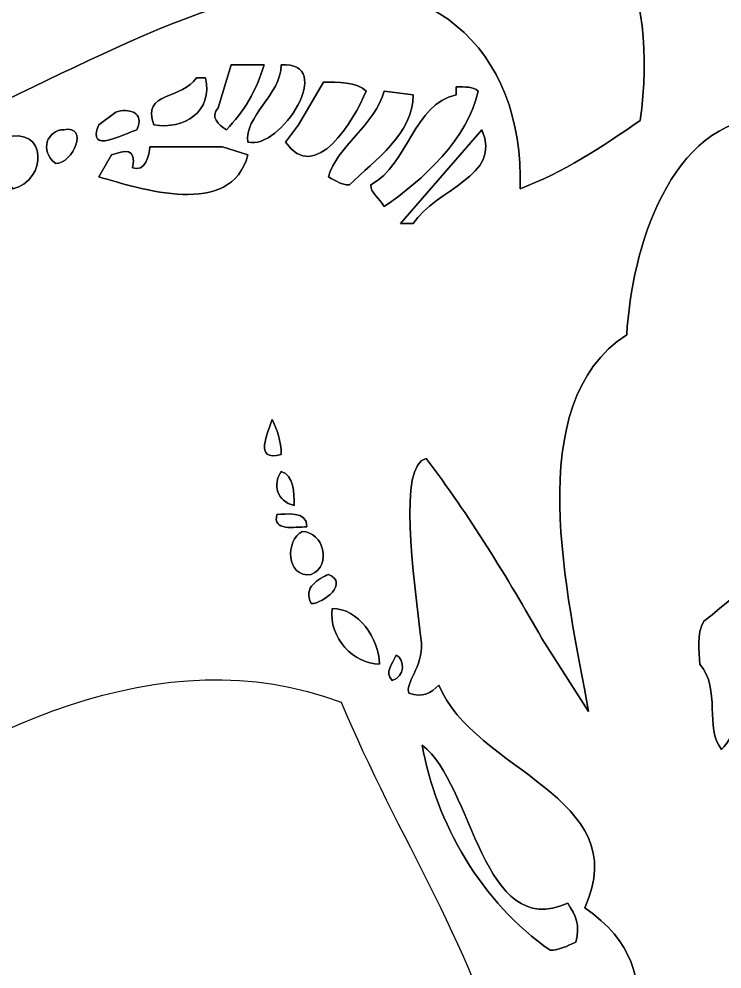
# Model space of a CAD drawing. Header units: centimetres. Extents: x -9.9 to 13.1, y -10.7 to 12.4.
# Drawn here: x -1.28 to 2.47, y 2.17 to 7.23 of the extents above; entities that cross this region are included whole.
import ezdxf

# ---------------------------------------------------------------- set-up
doc = ezdxf.new("R2010")
doc.units = ezdxf.units.CM
doc.header["$MEASUREMENT"] = 0
doc.layers.add('Ebene 1', color=7, linetype='Continuous')

msp = doc.modelspace()

# ---------------------------------------------------------------- linework, layer by layer
at = {"layer": 'Ebene 1'}
for points, knots in [([(2.7813, 12.40282), (8.38962, 10.67562), (13.13434, 1.85166), (6.63448, -2.39776), (6.63448, -2.39776), (7.86384, -7.74954), (0.8001, -7.72414), (-2.54, -8.93318), (-2.54, -8.93318), (-3.53822, -9.29894), (-4.3942, -9.95934), (-5.19937, -10.66292), (-5.19937, -10.66292), (-4.50342, -9.04494), (-2.40284, -7.29234), (-0.94488, -7.70382), (-0.94488, -7.70382), (1.2319, -6.90626), (5.51688, -6.70306), (5.49402, -3.6703), (5.49402, -3.6703), (5.26542, -3.76428), (4.92505, -6.29158), (4.5593, -4.89966), (4.5593, -4.89966), (4.5593, -4.89966), (4.21894, -5.6769), (4.21894, -5.6769), (4.21894, -5.6769), (3.85572, -6.49478), (4.19608, -4.71932), (3.9243, -5.2451), (3.9243, -5.2451), (3.9243, -5.2451), (3.83032, -5.4737), (3.83032, -5.4737), (3.83032, -5.4737), (3.80746, -5.5372), (3.78714, -5.72008), (3.6703, -5.63118), (3.6703, -5.63118), (3.6957, -4.94538), (3.10388, -4.8768), (2.87528, -5.4483), (2.87528, -5.4483), (2.82956, -3.83286), (4.62788, -4.89966), (4.05892, -3.14706), (4.05892, -3.14706), (4.23926, -1.21158), (1.98628, -0.7112), (0.41402, -1.32588), (0.41402, -1.32588), (1.32588, -1.75768), (2.12598, -3.76428), (1.52908, -3.62712), (1.52908, -3.62712), (0.77978, -4.49072), (-0.58166, -5.26542), (-1.94818, -5.4483), (-1.94818, -5.4483), (-2.03962, -5.29082), (-1.74244, -5.15366), (-1.74244, -5.03682), (-1.74244, -5.03682), (-1.8796, -5.15366), (-2.03962, -5.17397), (-2.19964, -5.06222), (-2.19964, -5.06222), (-2.37998, -5.1054), (-2.4892, -5.334), (-2.67208, -5.35686), (-2.67208, -5.35686), (-2.13106, -3.55854), (-0.08128, -5.15366), (0.5715, -3.37566), (0.5715, -3.37566), (0.55118, -3.16992), (0.55118, -2.96672), (0.39116, -2.8067), (0.39116, -2.8067), (-0.87884, -2.60096), (-2.81686, -2.00914), (-2.92862, -0.55118), (-2.92862, -0.55118), (-1.9939, 0.9017), (-0.37592, 1.74244), (1.34874, 1.49352), (1.34874, 1.49352), (1.1684, 2.2479), (0.73152, 2.8829), (0.43942, 3.58902), (0.43942, 3.58902), (-0.51308, 3.95224), (-1.5621, 3.429), (-2.29108, 2.86004), (-2.29108, 2.86004), (-2.82702, 2.03962), (-2.9464, 0.99314), (-3.13436, 0.0381), (-3.13436, 0.0381), (-4.14274, -0.57658), (-4.84377, -1.75768), (-5.5753, -2.48666), (-5.5753, -2.48666), (-7.24154, -3.53568), (-9.19226, -4.69646), (-9.77646, -6.6548), (-9.77646, -6.6548), (-9.92886, -0.93979), (-7.97306, 4.56946), (-4.06654, 8.76046), (-4.06654, 8.76046), (-3.52043, 8.41755), (-4.74471, 8.14578), (-4.29514, 7.52856), (-4.29514, 7.52856), (-3.429, 8.37438), (-2.2225, 8.98652), (-1.51638, 9.98982), (-1.51638, 9.98982), (-1.12522, 8.78332), (-2.77876, 8.28294), (-2.95402, 7.2771), (-2.95402, 7.2771), (-1.51638, 8.07466), (-0.05842, 9.58087), (1.7145, 8.41755), (1.7145, 8.41755), (3.51536, 7.43712), (4.37642, 10.3759), (3.44424, 11.4935), (3.44424, 11.4935), (3.58394, 12.35964), (2.21234, 11.79068), (2.7813, 12.40282)], [0, 0, 0, 0, 0.0294118, 0.0294118, 0.0294118, 0.0294118, 0.0588235, 0.0588235, 0.0588235, 0.0588235, 0.0882353, 0.0882353, 0.0882353, 0.0882353, 0.1176471, 0.1176471, 0.1176471, 0.1176471, 0.1470588, 0.1470588, 0.1470588, 0.1470588, 0.1764706, 0.1764706, 0.1764706, 0.1764706, 0.2058824, 0.2058824, 0.2058824, 0.2058824, 0.2352941, 0.2352941, 0.2352941, 0.2352941, 0.2647059, 0.2647059, 0.2647059, 0.2647059, 0.2941176, 0.2941176, 0.2941176, 0.2941176, 0.3235294, 0.3235294, 0.3235294, 0.3235294, 0.3529412, 0.3529412, 0.3529412, 0.3529412, 0.3823529, 0.3823529, 0.3823529, 0.3823529, 0.4117647, 0.4117647, 0.4117647, 0.4117647, 0.4411765, 0.4411765, 0.4411765, 0.4411765, 0.4705882, 0.4705882, 0.4705882, 0.4705882, 0.5, 0.5, 0.5, 0.5, 0.5294118, 0.5294118, 0.5294118, 0.5294118, 0.5588235, 0.5588235, 0.5588235, 0.5588235, 0.5882353, 0.5882353, 0.5882353, 0.5882353, 0.6176471, 0.6176471, 0.6176471, 0.6176471, 0.6470588, 0.6470588, 0.6470588, 0.6470588, 0.6764706, 0.6764706, 0.6764706, 0.6764706, 0.7058824, 0.7058824, 0.7058824, 0.7058824, 0.7352941, 0.7352941, 0.7352941, 0.7352941, 0.7647059, 0.7647059, 0.7647059, 0.7647059, 0.7941176, 0.7941176, 0.7941176, 0.7941176, 0.8235294, 0.8235294, 0.8235294, 0.8235294, 0.8529412, 0.8529412, 0.8529412, 0.8529412, 0.8823529, 0.8823529, 0.8823529, 0.8823529, 0.9117647, 0.9117647, 0.9117647, 0.9117647, 0.9411765, 0.9411765, 0.9411765, 0.9411765, 0.9705882, 0.9705882, 0.9705882, 0.9705882, 1, 1, 1, 1]), ([(-0.42926, 8.46836), (-1.36144, 8.14832), (-1.92786, 7.14248), (-2.64922, 6.7564), (-2.64922, 6.7564), (-2.68986, 6.63956), (-2.52222, 6.6929), (-2.59588, 6.604), (-2.59588, 6.604), (-2.7178, 6.604), (-2.74066, 6.63956), (-2.85242, 6.59638), (-2.85242, 6.59638), (-2.5908, 6.43636), (-2.81686, 6.5278), (-2.99466, 6.43636), (-2.99466, 6.43636), (-2.89306, 6.13918), (-2.2225, 6.13918), (-2.35966, 5.75564), (-2.35966, 5.75564), (-2.35966, 5.75564), (-2.47904, 5.97916), (-2.47904, 5.97916), (-2.47904, 5.97916), (-2.58826, 6.096), (-2.7686, 6.096), (-2.78384, 5.91312), (-2.78384, 5.91312), (-2.49936, 5.95884), (-2.3368, 5.29844), (-2.58318, 5.70738), (-2.58318, 5.70738), (-2.62382, 5.77596), (-2.69748, 5.81914), (-2.7686, 5.81914), (-2.7686, 5.81914), (-2.85242, 5.81914), (-2.83718, 5.70738), (-2.74828, 5.75564), (-2.74828, 5.75564), (-2.5654, 5.73024), (-2.57302, 5.52704), (-2.4892, 5.4102), (-2.4892, 5.4102), (-2.3368, 5.54736), (-2.29108, 5.75564), (-2.26822, 5.93598), (-2.26822, 5.93598), (-2.0828, 6.47954), (-2.86004, 6.41096), (-2.35966, 6.82498), (-2.35966, 6.82498), (-2.15138, 6.79958), (-2.51968, 6.54812), (-2.3368, 6.43636), (-2.3368, 6.43636), (-1.49098, 6.6167), (-0.762, 7.1882), (0.07112, 7.37108), (0.07112, 7.37108), (0.9017, 7.5438), (1.41732, 7.0739), (1.39192, 6.3246), (1.39192, 6.3246), (1.62052, 6.41096), (1.8288, 6.54812), (2.032, 6.68782), (2.032, 6.68782), (2.23774, 8.12292), (0.95758, 8.85698), (-0.42926, 8.46836)], [0, 0, 0, 0, 0.0555556, 0.0555556, 0.0555556, 0.0555556, 0.1111111, 0.1111111, 0.1111111, 0.1111111, 0.1666667, 0.1666667, 0.1666667, 0.1666667, 0.2222222, 0.2222222, 0.2222222, 0.2222222, 0.2777778, 0.2777778, 0.2777778, 0.2777778, 0.3333333, 0.3333333, 0.3333333, 0.3333333, 0.3888889, 0.3888889, 0.3888889, 0.3888889, 0.4444444, 0.4444444, 0.4444444, 0.4444444, 0.5, 0.5, 0.5, 0.5, 0.5555556, 0.5555556, 0.5555556, 0.5555556, 0.6111111, 0.6111111, 0.6111111, 0.6111111, 0.6666667, 0.6666667, 0.6666667, 0.6666667, 0.7222222, 0.7222222, 0.7222222, 0.7222222, 0.7777778, 0.7777778, 0.7777778, 0.7777778, 0.8333333, 0.8333333, 0.8333333, 0.8333333, 0.8888889, 0.8888889, 0.8888889, 0.8888889, 0.9444444, 0.9444444, 0.9444444, 0.9444444, 1, 1, 1, 1]), ([(-0.14732, 6.985), (-0.14732, 6.985), (-0.2159, 6.7564), (-0.2159, 6.7564), (-0.2159, 6.7564), (-0.26162, 6.70814), (-0.2159, 6.66496), (-0.17272, 6.63956), (-0.17272, 6.63956), (-0.08128, 6.73354), (-0.0127, 6.8453), (0.02794, 6.985), (0.02794, 6.985), (0.02794, 6.985), (-0.14732, 6.985), (-0.14732, 6.985)], [0, 0, 0, 0, 0.25, 0.25, 0.25, 0.25, 0.5, 0.5, 0.5, 0.5, 0.75, 0.75, 0.75, 0.75, 1, 1, 1, 1]), ([(0.11938, 6.985), (0.11938, 6.82498), (-0.08128, 6.70814), (-0.05842, 6.57352), (-0.05842, 6.57352), (0.11938, 6.5278), (0.41402, 7.00532), (0.11938, 6.985)], [0, 0, 0, 0, 0.5, 0.5, 0.5, 0.5, 1, 1, 1, 1]), ([(0.89154, 4.88696), (0.73914, 4.85394), (0.8255, 4.27482), (0.86614, 3.90398), (0.86614, 3.90398), (0.8763, 3.78206), (0.7747, 3.683), (0.8001, 3.63728), (0.8001, 3.63728), (0.87122, 3.61188), (0.91694, 3.63728), (0.96012, 3.68046), (0.96012, 3.68046), (1.143, 3.22326), (2.00914, 3.08864), (1.73736, 2.49428), (1.73736, 2.49428), (2.25806, 2.13106), (1.89738, 1.69926), (1.89738, 1.17348), (1.89738, 1.17348), (1.75768, 1.31064), (1.7145, 1.49352), (1.62052, 1.651), (1.62052, 1.651), (1.62052, 1.651), (1.41732, 2.06248), (1.41732, 2.06248), (1.41732, 2.06248), (1.41732, 1.47066), (2.00914, 0.74422), (2.62128, 0.58674), (2.62128, 0.58674), (3.2385, 1.15062), (3.83032, 2.03962), (3.6703, 2.72288), (3.6703, 2.72288), (3.58394, 2.63144), (3.41884, 2.42824), (3.32994, 2.63144), (3.32994, 2.63144), (3.60172, 3.1115), (3.10388, 3.38328), (3.0099, 2.79146), (3.0099, 2.79146), (3.0099, 2.79146), (2.8067, 2.79146), (2.8067, 2.79146), (2.8067, 2.79146), (2.7813, 3.15468), (2.98958, 3.47726), (2.96672, 3.84048), (2.96672, 3.84048), (2.62128, 3.99796), (2.62128, 3.49758), (2.46634, 3.33756), (2.46634, 3.33756), (2.37236, 3.45186), (2.46634, 3.6576), (2.3495, 3.79222), (2.3495, 3.79222), (2.3495, 3.8608), (2.32918, 3.95224), (2.37236, 4.02082), (2.37236, 4.02082), (2.82956, 4.38658), (3.2385, 4.79806), (3.39852, 5.34416), (3.39852, 5.34416), (3.17246, 5.57022), (3.19024, 6.36778), (3.0099, 6.7564), (3.0099, 6.7564), (3.21564, 6.57352), (3.28676, 6.3246), (3.39852, 6.70814), (3.39852, 6.70814), (3.39852, 6.70814), (2.7813, 7.02818), (2.7813, 7.02818), (2.7813, 7.02818), (2.73812, 6.91642), (2.64668, 6.8453), (2.71526, 6.70814), (2.71526, 6.70814), (2.18948, 6.68782), (1.98628, 6.00202), (1.96088, 5.54736), (1.96088, 5.54736), (1.39192, 5.1816), (1.64592, 4.15798), (1.75768, 3.54076), (1.75768, 3.54076), (1.75768, 3.54076), (1.50876, 3.92938), (1.50876, 3.92938), (1.50876, 3.92938), (1.32588, 4.24942), (1.12014, 4.58978), (0.89154, 4.88696)], [0, 0, 0, 0, 0.04, 0.04, 0.04, 0.04, 0.08, 0.08, 0.08, 0.08, 0.12, 0.12, 0.12, 0.12, 0.16, 0.16, 0.16, 0.16, 0.2, 0.2, 0.2, 0.2, 0.24, 0.24, 0.24, 0.24, 0.28, 0.28, 0.28, 0.28, 0.32, 0.32, 0.32, 0.32, 0.36, 0.36, 0.36, 0.36, 0.4, 0.4, 0.4, 0.4, 0.44, 0.44, 0.44, 0.44, 0.48, 0.48, 0.48, 0.48, 0.52, 0.52, 0.52, 0.52, 0.56, 0.56, 0.56, 0.56, 0.6, 0.6, 0.6, 0.6, 0.64, 0.64, 0.64, 0.64, 0.68, 0.68, 0.68, 0.68, 0.72, 0.72, 0.72, 0.72, 0.76, 0.76, 0.76, 0.76, 0.8, 0.8, 0.8, 0.8, 0.84, 0.84, 0.84, 0.84, 0.88, 0.88, 0.88, 0.88, 0.92, 0.92, 0.92, 0.92, 0.96, 0.96, 0.96, 0.96, 1, 1, 1, 1]), ([(-0.33274, 6.91642), (-0.40132, 6.79958), (-0.62992, 6.8453), (-0.5588, 6.66496), (-0.5588, 6.66496), (-0.40132, 6.63956), (-0.2413, 6.73354), (-0.28448, 6.91642), (-0.28448, 6.91642), (-0.28448, 6.91642), (-0.33274, 6.91642), (-0.33274, 6.91642)], [0, 0, 0, 0, 0.3333333, 0.3333333, 0.3333333, 0.3333333, 0.6666667, 0.6666667, 0.6666667, 0.6666667, 1, 1, 1, 1]), ([(0.34544, 6.89356), (0.34544, 6.89356), (0.21082, 6.66496), (0.21082, 6.66496), (0.21082, 6.66496), (0.21082, 6.66496), (0.14224, 6.57352), (0.14224, 6.57352), (0.14224, 6.57352), (0.29972, 6.34492), (0.508, 6.68782), (0.5715, 6.8453), (0.5715, 6.8453), (0.52832, 6.89356), (0.41402, 6.89356), (0.34544, 6.89356)], [0, 0, 0, 0, 0.25, 0.25, 0.25, 0.25, 0.5, 0.5, 0.5, 0.5, 0.75, 0.75, 0.75, 0.75, 1, 1, 1, 1]), ([(0.66802, 6.8453), (0.61976, 6.66496), (0.41402, 6.54812), (0.37084, 6.3881), (0.37084, 6.3881), (0.41402, 6.36778), (0.43942, 6.34492), (0.4826, 6.34492), (0.4826, 6.34492), (0.61976, 6.47954), (0.82296, 6.6167), (0.82296, 6.82498), (0.82296, 6.82498), (0.82296, 6.82498), (0.66802, 6.8453), (0.66802, 6.8453)], [0, 0, 0, 0, 0.25, 0.25, 0.25, 0.25, 0.5, 0.5, 0.5, 0.5, 0.75, 0.75, 0.75, 0.75, 1, 1, 1, 1]), ([(1.05156, 6.86816), (1.05156, 6.86816), (1.05156, 6.82498), (1.05156, 6.82498), (1.05156, 6.82498), (0.82296, 6.77672), (0.8001, 6.45922), (0.5969, 6.34492), (0.5969, 6.34492), (0.5969, 6.2992), (0.64262, 6.27634), (0.66802, 6.23062), (0.66802, 6.23062), (0.87122, 6.36778), (1.12014, 6.59638), (1.1684, 6.8453), (1.1684, 6.8453), (1.143, 6.86816), (1.09982, 6.86816), (1.05156, 6.86816)], [0, 0, 0, 0, 0.2, 0.2, 0.2, 0.2, 0.4, 0.4, 0.4, 0.4, 0.6, 0.6, 0.6, 0.6, 0.8, 0.8, 0.8, 0.8, 1, 1, 1, 1]), ([(-0.762, 6.73354), (-0.762, 6.73354), (-0.85344, 6.66496), (-0.85344, 6.66496), (-0.85344, 6.66496), (-0.92202, 6.50494), (-0.71628, 6.6167), (-0.65024, 6.63956), (-0.65024, 6.63956), (-0.60452, 6.73354), (-0.6985, 6.7564), (-0.762, 6.73354)], [0, 0, 0, 0, 0.3333333, 0.3333333, 0.3333333, 0.3333333, 0.6666667, 0.6666667, 0.6666667, 0.6666667, 1, 1, 1, 1]), ([(-1.35382, 6.59638), (-1.47066, 6.54812), (-1.35382, 6.3881), (-1.31064, 6.3246), (-1.31064, 6.3246), (-1.12522, 6.36778), (-1.12522, 6.66496), (-1.35382, 6.59638)], [0, 0, 0, 0, 0.5, 0.5, 0.5, 0.5, 1, 1, 1, 1]), ([(-1.03886, 6.63956), (-1.12522, 6.63956), (-1.17348, 6.5278), (-1.08204, 6.45922), (-1.08204, 6.45922), (-0.9906, 6.45922), (-0.9017, 6.66496), (-1.03886, 6.63956)], [0, 0, 0, 0, 0.5, 0.5, 0.5, 0.5, 1, 1, 1, 1]), ([(1.18872, 6.63956), (1.18872, 6.63956), (0.75438, 6.13918), (0.75438, 6.13918), (0.75438, 6.13918), (0.75438, 6.13918), (0.82296, 6.13918), (0.82296, 6.13918), (0.82296, 6.13918), (0.9398, 6.3246), (1.30048, 6.3881), (1.18872, 6.63956)], [0, 0, 0, 0, 0.3333333, 0.3333333, 0.3333333, 0.3333333, 0.6666667, 0.6666667, 0.6666667, 0.6666667, 1, 1, 1, 1]), ([(-0.58166, 6.54812), (-0.58166, 6.50494), (-0.60452, 6.41096), (-0.6731, 6.43636), (-0.6731, 6.43636), (-0.65024, 6.54812), (-0.71628, 6.5278), (-0.78486, 6.50494), (-0.78486, 6.50494), (-0.78486, 6.50494), (-0.85344, 6.3881), (-0.85344, 6.3881), (-0.85344, 6.3881), (-0.62992, 6.3246), (-0.14732, 6.16458), (-0.05842, 6.50494), (-0.05842, 6.50494), (-0.05842, 6.50494), (-0.19304, 6.54812), (-0.19304, 6.54812), (-0.19304, 6.54812), (-0.19304, 6.54812), (-0.58166, 6.54812), (-0.58166, 6.54812)], [0, 0, 0, 0, 0.1666667, 0.1666667, 0.1666667, 0.1666667, 0.3333333, 0.3333333, 0.3333333, 0.3333333, 0.5, 0.5, 0.5, 0.5, 0.6666667, 0.6666667, 0.6666667, 0.6666667, 0.8333333, 0.8333333, 0.8333333, 0.8333333, 1, 1, 1, 1]), ([(0.07112, 5.09524), (0.0508, 5.02666), (-0.03302, 4.86664), (0.11938, 4.90982), (0.11938, 4.90982), (0.11938, 4.9784), (0.09652, 5.04698), (0.07112, 5.09524)], [0, 0, 0, 0, 0.5, 0.5, 0.5, 0.5, 1, 1, 1, 1]), ([(0.11938, 4.81838), (0.07112, 4.7498), (0.09652, 4.65836), (0.18796, 4.63804), (0.18796, 4.63804), (0.18796, 4.70662), (0.18796, 4.79806), (0.11938, 4.81838)], [0, 0, 0, 0, 0.5, 0.5, 0.5, 0.5, 1, 1, 1, 1]), ([(0.09652, 4.58978), (0.07112, 4.49834), (0.18796, 4.52374), (0.25654, 4.52374), (0.25654, 4.52374), (0.25654, 4.61264), (0.14224, 4.58978), (0.09652, 4.58978)], [0, 0, 0, 0, 0.5, 0.5, 0.5, 0.5, 1, 1, 1, 1]), ([(0.23114, 4.49834), (0.14224, 4.45516), (0.14224, 4.24942), (0.2794, 4.26974), (0.2794, 4.26974), (0.39116, 4.318), (0.34544, 4.49834), (0.23114, 4.49834)], [0, 0, 0, 0, 0.5, 0.5, 0.5, 0.5, 1, 1, 1, 1]), ([(0.37084, 4.26974), (0.32258, 4.24942), (0.23114, 4.20116), (0.2794, 4.1148), (0.2794, 4.1148), (0.34544, 4.1148), (0.4826, 4.22656), (0.37084, 4.26974)], [0, 0, 0, 0, 0.5, 0.5, 0.5, 0.5, 1, 1, 1, 1]), ([(0.39116, 4.0894), (0.37084, 3.92938), (0.508, 3.79222), (0.64262, 3.79222), (0.64262, 3.79222), (0.64262, 3.92938), (0.52832, 4.0894), (0.39116, 4.0894)], [0, 0, 0, 0, 0.5, 0.5, 0.5, 0.5, 1, 1, 1, 1]), ([(0.73152, 3.84048), (0.7112, 3.79222), (0.66802, 3.74904), (0.7112, 3.70586), (0.7112, 3.70586), (0.77978, 3.72364), (0.77978, 3.81762), (0.73152, 3.84048)], [0, 0, 0, 0, 0.5, 0.5, 0.5, 0.5, 1, 1, 1, 1]), ([(0.87122, 3.36042), (0.9398, 2.95148), (1.18872, 2.51968), (1.55194, 2.26822), (1.55194, 2.26822), (1.6002, 2.26822), (1.64592, 2.29108), (1.6891, 2.3114), (1.6891, 2.3114), (1.7145, 2.40284), (1.6891, 2.4511), (1.64592, 2.51968), (1.64592, 2.51968), (1.18872, 2.3114), (1.143, 3.15468), (0.87122, 3.36042)], [0, 0, 0, 0, 0.25, 0.25, 0.25, 0.25, 0.5, 0.5, 0.5, 0.5, 0.75, 0.75, 0.75, 0.75, 1, 1, 1, 1])]:
    msp.add_open_spline(points, degree=3, knots=knots, dxfattribs=at)
at = {"layer": 'Ebene 1', "color": 30}
msp.add_open_spline([(-0.42926, 8.46836), (0.95758, 8.85698), (2.23774, 8.12292), (2.032, 6.68782), (2.032, 6.68782), (1.8288, 6.54812), (1.62052, 6.41096), (1.39192, 6.3246), (1.39192, 6.3246), (1.41732, 7.0739), (0.9017, 7.5438), (0.07112, 7.37108), (0.07112, 7.37108), (-0.762, 7.1882), (-1.49098, 6.6167), (-2.3368, 6.43636), (-2.3368, 6.43636), (-2.51968, 6.54812), (-2.15138, 6.79958), (-2.35966, 6.82498), (-2.35966, 6.82498), (-2.86004, 6.41096), (-2.0828, 6.47954), (-2.26822, 5.93598), (-2.26822, 5.93598), (-2.29108, 5.75564), (-2.3368, 5.54736), (-2.4892, 5.4102), (-2.4892, 5.4102), (-2.57302, 5.52704), (-2.5654, 5.73024), (-2.74828, 5.75564), (-2.74828, 5.75564), (-2.83718, 5.70738), (-2.85242, 5.81914), (-2.7686, 5.81914), (-2.7686, 5.81914), (-2.69748, 5.81914), (-2.62382, 5.77596), (-2.58318, 5.70738), (-2.58318, 5.70738), (-2.3368, 5.29844), (-2.49936, 5.95884), (-2.78384, 5.91312), (-2.78384, 5.91312), (-2.7686, 6.096), (-2.58826, 6.096), (-2.47904, 5.97916), (-2.47904, 5.97916), (-2.47904, 5.97916), (-2.35966, 5.75564), (-2.35966, 5.75564), (-2.35966, 5.75564), (-2.2225, 6.13918), (-2.89306, 6.13918), (-2.99466, 6.43636), (-2.99466, 6.43636), (-2.81686, 6.5278), (-2.5908, 6.43636), (-2.85242, 6.59638), (-2.85242, 6.59638), (-2.74066, 6.63956), (-2.7178, 6.604), (-2.59588, 6.604), (-2.59588, 6.604), (-2.52222, 6.6929), (-2.68986, 6.63956), (-2.64922, 6.7564), (-2.64922, 6.7564), (-1.92786, 7.14248), (-1.36144, 8.14832), (-0.42926, 8.46836)], degree=3, knots=[0, 0, 0, 0, 0.0555556, 0.0555556, 0.0555556, 0.0555556, 0.1111111, 0.1111111, 0.1111111, 0.1111111, 0.1666667, 0.1666667, 0.1666667, 0.1666667, 0.2222222, 0.2222222, 0.2222222, 0.2222222, 0.2777778, 0.2777778, 0.2777778, 0.2777778, 0.3333333, 0.3333333, 0.3333333, 0.3333333, 0.3888889, 0.3888889, 0.3888889, 0.3888889, 0.4444444, 0.4444444, 0.4444444, 0.4444444, 0.5, 0.5, 0.5, 0.5, 0.5555556, 0.5555556, 0.5555556, 0.5555556, 0.6111111, 0.6111111, 0.6111111, 0.6111111, 0.6666667, 0.6666667, 0.6666667, 0.6666667, 0.7222222, 0.7222222, 0.7222222, 0.7222222, 0.7777778, 0.7777778, 0.7777778, 0.7777778, 0.8333333, 0.8333333, 0.8333333, 0.8333333, 0.8888889, 0.8888889, 0.8888889, 0.8888889, 0.9444444, 0.9444444, 0.9444444, 0.9444444, 1, 1, 1, 1], dxfattribs=at)
at = {"layer": 'Ebene 1', "color": 3}
for points, knots in [([(-0.14732, 6.985), (-0.14732, 6.985), (0.02794, 6.985), (0.02794, 6.985), (0.02794, 6.985), (-0.0127, 6.8453), (-0.08128, 6.73354), (-0.17272, 6.63956), (-0.17272, 6.63956), (-0.2159, 6.66496), (-0.26162, 6.70814), (-0.2159, 6.7564), (-0.2159, 6.7564), (-0.2159, 6.7564), (-0.14732, 6.985), (-0.14732, 6.985)], [0, 0, 0, 0, 0.25, 0.25, 0.25, 0.25, 0.5, 0.5, 0.5, 0.5, 0.75, 0.75, 0.75, 0.75, 1, 1, 1, 1]), ([(0.11938, 6.985), (0.41402, 7.00532), (0.11938, 6.5278), (-0.05842, 6.57352), (-0.05842, 6.57352), (-0.08128, 6.70814), (0.11938, 6.82498), (0.11938, 6.985)], [0, 0, 0, 0, 0.5, 0.5, 0.5, 0.5, 1, 1, 1, 1]), ([(-0.33274, 6.91642), (-0.33274, 6.91642), (-0.28448, 6.91642), (-0.28448, 6.91642), (-0.28448, 6.91642), (-0.2413, 6.73354), (-0.40132, 6.63956), (-0.5588, 6.66496), (-0.5588, 6.66496), (-0.62992, 6.8453), (-0.40132, 6.79958), (-0.33274, 6.91642)], [0, 0, 0, 0, 0.3333333, 0.3333333, 0.3333333, 0.3333333, 0.6666667, 0.6666667, 0.6666667, 0.6666667, 1, 1, 1, 1]), ([(0.34544, 6.89356), (0.41402, 6.89356), (0.52832, 6.89356), (0.5715, 6.8453), (0.5715, 6.8453), (0.508, 6.68782), (0.29972, 6.34492), (0.14224, 6.57352), (0.14224, 6.57352), (0.14224, 6.57352), (0.21082, 6.66496), (0.21082, 6.66496), (0.21082, 6.66496), (0.21082, 6.66496), (0.34544, 6.89356), (0.34544, 6.89356)], [0, 0, 0, 0, 0.25, 0.25, 0.25, 0.25, 0.5, 0.5, 0.5, 0.5, 0.75, 0.75, 0.75, 0.75, 1, 1, 1, 1]), ([(0.66802, 6.8453), (0.66802, 6.8453), (0.82296, 6.82498), (0.82296, 6.82498), (0.82296, 6.82498), (0.82296, 6.6167), (0.61976, 6.47954), (0.4826, 6.34492), (0.4826, 6.34492), (0.43942, 6.34492), (0.41402, 6.36778), (0.37084, 6.3881), (0.37084, 6.3881), (0.41402, 6.54812), (0.61976, 6.66496), (0.66802, 6.8453)], [0, 0, 0, 0, 0.25, 0.25, 0.25, 0.25, 0.5, 0.5, 0.5, 0.5, 0.75, 0.75, 0.75, 0.75, 1, 1, 1, 1]), ([(1.05156, 6.86816), (1.09982, 6.86816), (1.143, 6.86816), (1.1684, 6.8453), (1.1684, 6.8453), (1.12014, 6.59638), (0.87122, 6.36778), (0.66802, 6.23062), (0.66802, 6.23062), (0.64262, 6.27634), (0.5969, 6.2992), (0.5969, 6.34492), (0.5969, 6.34492), (0.8001, 6.45922), (0.82296, 6.77672), (1.05156, 6.82498), (1.05156, 6.82498), (1.05156, 6.82498), (1.05156, 6.86816), (1.05156, 6.86816)], [0, 0, 0, 0, 0.2, 0.2, 0.2, 0.2, 0.4, 0.4, 0.4, 0.4, 0.6, 0.6, 0.6, 0.6, 0.8, 0.8, 0.8, 0.8, 1, 1, 1, 1]), ([(-0.762, 6.73354), (-0.6985, 6.7564), (-0.60452, 6.73354), (-0.65024, 6.63956), (-0.65024, 6.63956), (-0.71628, 6.6167), (-0.92202, 6.50494), (-0.85344, 6.66496), (-0.85344, 6.66496), (-0.85344, 6.66496), (-0.762, 6.73354), (-0.762, 6.73354)], [0, 0, 0, 0, 0.3333333, 0.3333333, 0.3333333, 0.3333333, 0.6666667, 0.6666667, 0.6666667, 0.6666667, 1, 1, 1, 1]), ([(-1.35382, 6.59638), (-1.12522, 6.66496), (-1.12522, 6.36778), (-1.31064, 6.3246), (-1.31064, 6.3246), (-1.35382, 6.3881), (-1.47066, 6.54812), (-1.35382, 6.59638)], [0, 0, 0, 0, 0.5, 0.5, 0.5, 0.5, 1, 1, 1, 1]), ([(-1.03886, 6.63956), (-0.9017, 6.66496), (-0.9906, 6.45922), (-1.08204, 6.45922), (-1.08204, 6.45922), (-1.17348, 6.5278), (-1.12522, 6.63956), (-1.03886, 6.63956)], [0, 0, 0, 0, 0.5, 0.5, 0.5, 0.5, 1, 1, 1, 1]), ([(1.18872, 6.63956), (1.30048, 6.3881), (0.9398, 6.3246), (0.82296, 6.13918), (0.82296, 6.13918), (0.82296, 6.13918), (0.75438, 6.13918), (0.75438, 6.13918), (0.75438, 6.13918), (0.75438, 6.13918), (1.18872, 6.63956), (1.18872, 6.63956)], [0, 0, 0, 0, 0.3333333, 0.3333333, 0.3333333, 0.3333333, 0.6666667, 0.6666667, 0.6666667, 0.6666667, 1, 1, 1, 1]), ([(-0.58166, 6.54812), (-0.58166, 6.54812), (-0.19304, 6.54812), (-0.19304, 6.54812), (-0.19304, 6.54812), (-0.19304, 6.54812), (-0.05842, 6.50494), (-0.05842, 6.50494), (-0.05842, 6.50494), (-0.14732, 6.16458), (-0.62992, 6.3246), (-0.85344, 6.3881), (-0.85344, 6.3881), (-0.85344, 6.3881), (-0.78486, 6.50494), (-0.78486, 6.50494), (-0.78486, 6.50494), (-0.71628, 6.5278), (-0.65024, 6.54812), (-0.6731, 6.43636), (-0.6731, 6.43636), (-0.60452, 6.41096), (-0.58166, 6.50494), (-0.58166, 6.54812)], [0, 0, 0, 0, 0.1666667, 0.1666667, 0.1666667, 0.1666667, 0.3333333, 0.3333333, 0.3333333, 0.3333333, 0.5, 0.5, 0.5, 0.5, 0.6666667, 0.6666667, 0.6666667, 0.6666667, 0.8333333, 0.8333333, 0.8333333, 0.8333333, 1, 1, 1, 1]), ([(0.07112, 5.09524), (0.09652, 5.04698), (0.11938, 4.9784), (0.11938, 4.90982), (0.11938, 4.90982), (-0.03302, 4.86664), (0.0508, 5.02666), (0.07112, 5.09524)], [0, 0, 0, 0, 0.5, 0.5, 0.5, 0.5, 1, 1, 1, 1]), ([(0.11938, 4.81838), (0.18796, 4.79806), (0.18796, 4.70662), (0.18796, 4.63804), (0.18796, 4.63804), (0.09652, 4.65836), (0.07112, 4.7498), (0.11938, 4.81838)], [0, 0, 0, 0, 0.5, 0.5, 0.5, 0.5, 1, 1, 1, 1])]:
    msp.add_open_spline(points, degree=3, knots=knots, dxfattribs=at)
at = {"layer": 'Ebene 1', "color": 60}
for points, knots in [([(0.89154, 4.88696), (1.12014, 4.58978), (1.32588, 4.24942), (1.50876, 3.92938), (1.50876, 3.92938), (1.50876, 3.92938), (1.75768, 3.54076), (1.75768, 3.54076), (1.75768, 3.54076), (1.64592, 4.15798), (1.39192, 5.1816), (1.96088, 5.54736), (1.96088, 5.54736), (1.98628, 6.00202), (2.18948, 6.68782), (2.71526, 6.70814), (2.71526, 6.70814), (2.64668, 6.8453), (2.73812, 6.91642), (2.7813, 7.02818), (2.7813, 7.02818), (2.7813, 7.02818), (3.39852, 6.70814), (3.39852, 6.70814), (3.39852, 6.70814), (3.28676, 6.3246), (3.21564, 6.57352), (3.0099, 6.7564), (3.0099, 6.7564), (3.19024, 6.36778), (3.17246, 5.57022), (3.39852, 5.34416), (3.39852, 5.34416), (3.2385, 4.79806), (2.82956, 4.38658), (2.37236, 4.02082), (2.37236, 4.02082), (2.32918, 3.95224), (2.3495, 3.8608), (2.3495, 3.79222), (2.3495, 3.79222), (2.46634, 3.6576), (2.37236, 3.45186), (2.46634, 3.33756), (2.46634, 3.33756), (2.62128, 3.49758), (2.62128, 3.99796), (2.96672, 3.84048), (2.96672, 3.84048), (2.98958, 3.47726), (2.7813, 3.15468), (2.8067, 2.79146), (2.8067, 2.79146), (2.8067, 2.79146), (3.0099, 2.79146), (3.0099, 2.79146), (3.0099, 2.79146), (3.10388, 3.38328), (3.60172, 3.1115), (3.32994, 2.63144), (3.32994, 2.63144), (3.41884, 2.42824), (3.58394, 2.63144), (3.6703, 2.72288), (3.6703, 2.72288), (3.83032, 2.03962), (3.2385, 1.15062), (2.62128, 0.58674), (2.62128, 0.58674), (2.00914, 0.74422), (1.41732, 1.47066), (1.41732, 2.06248), (1.41732, 2.06248), (1.41732, 2.06248), (1.62052, 1.651), (1.62052, 1.651), (1.62052, 1.651), (1.7145, 1.49352), (1.75768, 1.31064), (1.89738, 1.17348), (1.89738, 1.17348), (1.89738, 1.69926), (2.25806, 2.13106), (1.73736, 2.49428), (1.73736, 2.49428), (2.00914, 3.08864), (1.143, 3.22326), (0.96012, 3.68046), (0.96012, 3.68046), (0.91694, 3.63728), (0.87122, 3.61188), (0.8001, 3.63728), (0.8001, 3.63728), (0.7747, 3.683), (0.8763, 3.78206), (0.86614, 3.90398), (0.86614, 3.90398), (0.8255, 4.27482), (0.73914, 4.85394), (0.89154, 4.88696)], [0, 0, 0, 0, 0.04, 0.04, 0.04, 0.04, 0.08, 0.08, 0.08, 0.08, 0.12, 0.12, 0.12, 0.12, 0.16, 0.16, 0.16, 0.16, 0.2, 0.2, 0.2, 0.2, 0.24, 0.24, 0.24, 0.24, 0.28, 0.28, 0.28, 0.28, 0.32, 0.32, 0.32, 0.32, 0.36, 0.36, 0.36, 0.36, 0.4, 0.4, 0.4, 0.4, 0.44, 0.44, 0.44, 0.44, 0.48, 0.48, 0.48, 0.48, 0.52, 0.52, 0.52, 0.52, 0.56, 0.56, 0.56, 0.56, 0.6, 0.6, 0.6, 0.6, 0.64, 0.64, 0.64, 0.64, 0.68, 0.68, 0.68, 0.68, 0.72, 0.72, 0.72, 0.72, 0.76, 0.76, 0.76, 0.76, 0.8, 0.8, 0.8, 0.8, 0.84, 0.84, 0.84, 0.84, 0.88, 0.88, 0.88, 0.88, 0.92, 0.92, 0.92, 0.92, 0.96, 0.96, 0.96, 0.96, 1, 1, 1, 1]), ([(0.09652, 4.58978), (0.14224, 4.58978), (0.25654, 4.61264), (0.25654, 4.52374), (0.25654, 4.52374), (0.18796, 4.52374), (0.07112, 4.49834), (0.09652, 4.58978)], [0, 0, 0, 0, 0.5, 0.5, 0.5, 0.5, 1, 1, 1, 1]), ([(0.23114, 4.49834), (0.34544, 4.49834), (0.39116, 4.318), (0.2794, 4.26974), (0.2794, 4.26974), (0.14224, 4.24942), (0.14224, 4.45516), (0.23114, 4.49834)], [0, 0, 0, 0, 0.5, 0.5, 0.5, 0.5, 1, 1, 1, 1]), ([(0.37084, 4.26974), (0.4826, 4.22656), (0.34544, 4.1148), (0.2794, 4.1148), (0.2794, 4.1148), (0.23114, 4.20116), (0.32258, 4.24942), (0.37084, 4.26974)], [0, 0, 0, 0, 0.5, 0.5, 0.5, 0.5, 1, 1, 1, 1]), ([(0.39116, 4.0894), (0.52832, 4.0894), (0.64262, 3.92938), (0.64262, 3.79222), (0.64262, 3.79222), (0.508, 3.79222), (0.37084, 3.92938), (0.39116, 4.0894)], [0, 0, 0, 0, 0.5, 0.5, 0.5, 0.5, 1, 1, 1, 1]), ([(0.73152, 3.84048), (0.77978, 3.81762), (0.77978, 3.72364), (0.7112, 3.70586), (0.7112, 3.70586), (0.66802, 3.74904), (0.7112, 3.79222), (0.73152, 3.84048)], [0, 0, 0, 0, 0.5, 0.5, 0.5, 0.5, 1, 1, 1, 1]), ([(0.87122, 3.36042), (1.143, 3.15468), (1.18872, 2.3114), (1.64592, 2.51968), (1.64592, 2.51968), (1.6891, 2.4511), (1.7145, 2.40284), (1.6891, 2.3114), (1.6891, 2.3114), (1.64592, 2.29108), (1.6002, 2.26822), (1.55194, 2.26822), (1.55194, 2.26822), (1.18872, 2.51968), (0.9398, 2.95148), (0.87122, 3.36042)], [0, 0, 0, 0, 0.25, 0.25, 0.25, 0.25, 0.5, 0.5, 0.5, 0.5, 0.75, 0.75, 0.75, 0.75, 1, 1, 1, 1])]:
    msp.add_open_spline(points, degree=3, knots=knots, dxfattribs=at)

doc.saveas('drawing.dxf')
